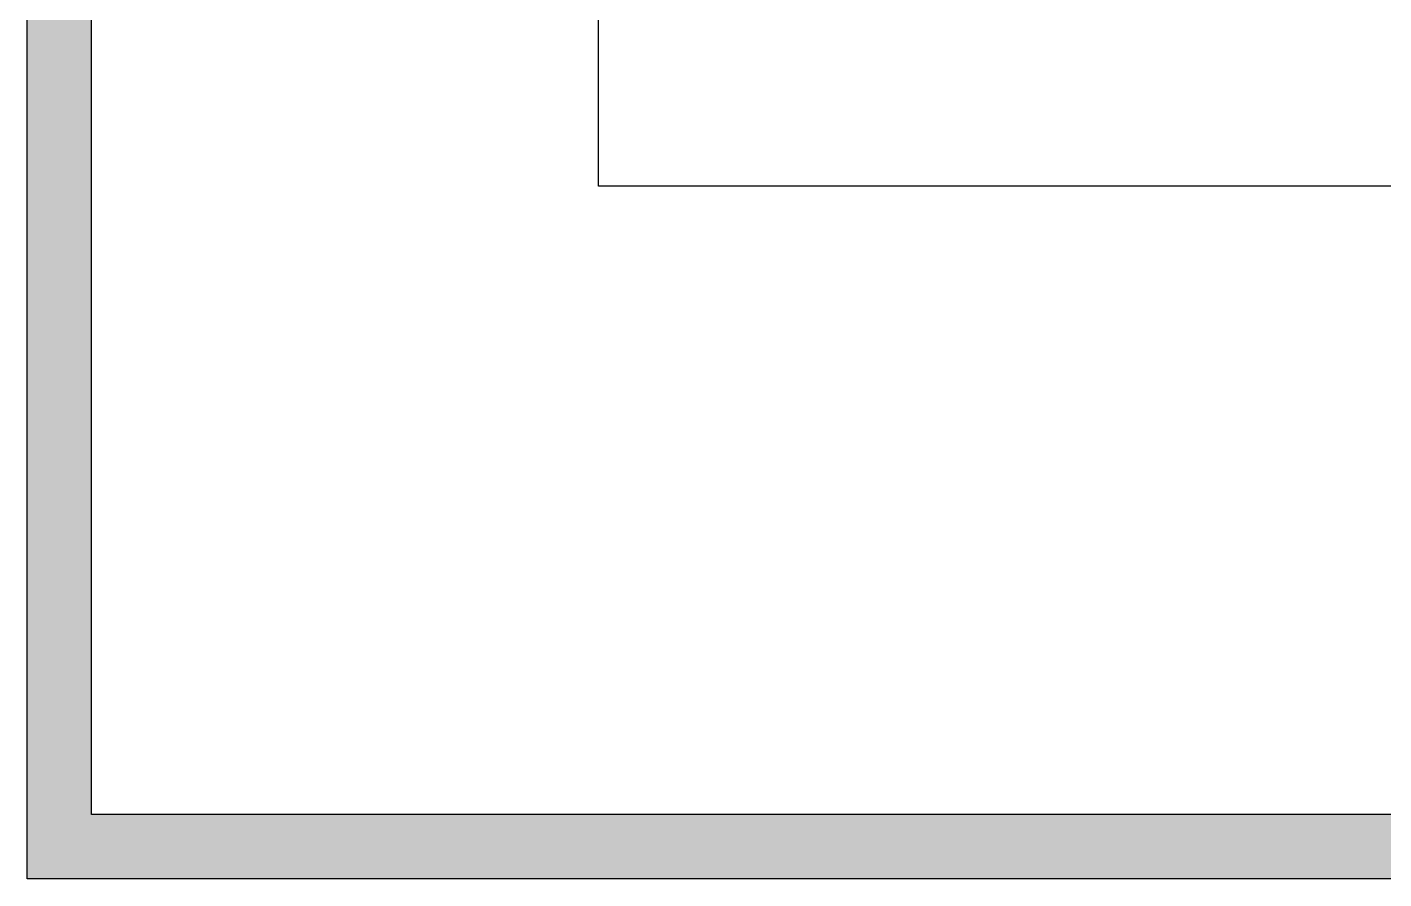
# Model space of a CAD drawing. Extents: x -59 to 582, y -1177 to 100.
# Drawn here: x 114.1 to 219.5, y -327.2 to -261.1 of the extents above; entities that cross this region are included whole.
import ezdxf

# ---------------------------------------------------------------- set-up
doc = ezdxf.new("R2010")
doc.units = 0
doc.header["$LTSCALE"] = 0.15
doc.layers.get('0').update_dxf_attribs({"color": 252})
doc.layers.add('0 sockets', color=252, linetype='Continuous')
doc.layers.add('bound', color=252, linetype='Continuous')
doc.styles.add('ROMAND', font='ROMAND.SHX')

# ---------------------------------------------------------------- blocks, each defined once
blk = doc.blocks.new('ARCH')
at = {"layer": 'bound', "color": 2}
blk.add_lwpolyline([(91.9, 377.35), (94.43, 377.35), (94.43, 312.72), (-14.99, 312.72), (-14.99, 377.09), (94.64, 377.09)], dxfattribs=at)
blk = doc.blocks.new('WQ')
h = blk.add_hatch(color=6)
h.dxf.hatch_style = 1
h.paths.add_polyline_path([(-126.09, 5), (-126.09, -169.52), (126.09, -169.52), (126.09, 5)])
h.paths.add_polyline_path([(121.09, 0), (121.09, -164.52), (-121.09, -164.52), (-121.09, 0)], flags=16)
at = {"layer": '0 sockets', "color": 3}
for points in [[(-126.09, 5), (126.09, 5), (126.09, -169.52), (-126.09, -169.52)], [(-121.09, 0), (121.09, 0), (121.09, -164.52), (-121.09, -164.52)]]:
    blk.add_lwpolyline(points, close=True, dxfattribs=at)
at = {"layer": '0 sockets', "color": 3, "style": 'ROMAND'}
blk.add_attdef('ACCESS_CONTROL', (-48.66, 7.62), '', height=7.97, dxfattribs=at)

msp = doc.modelspace()

# ---------------------------------------------------------------- block references
at = {"layer": '0 sockets', "color": 3}
for name, p in [('WQ', (240.15, -157.71)), ('ARCH', (173.45, -586.15))]:
    msp.add_blockref(name, p, dxfattribs=at)

doc.saveas('drawing.dxf')
